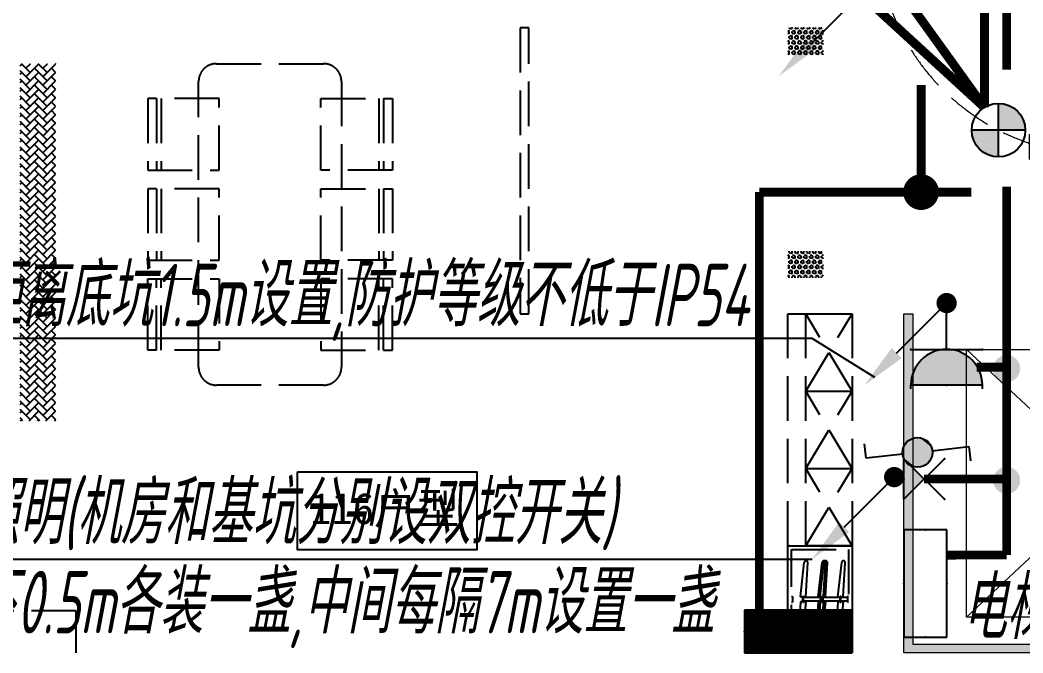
# Model space of a CAD drawing. Extents: x 3774419 to 4775970, y -926964 to 2266.
# Drawn here: x 4460272 to 4465888, y -763823 to -760279 of the extents above; entities that cross this region are included whole.
import ezdxf
from ezdxf.enums import TextEntityAlignment as Align

# ---------------------------------------------------------------- set-up
doc = ezdxf.new("R2010")
doc.units = 0
doc.header["$LTSCALE"] = 1000
doc.header["$MEASUREMENT"] = 0
doc.linetypes.add('A户型$0$DASH', pattern=[0.35, 0.25, -0.1])
doc.linetypes.add('DASH', pattern=[0.35, 0.25, -0.1])
doc.layers.get('0').update_dxf_attribs({"linetype": 'CONTINUOUS'})
for name, color, linetype in [('!!电气', 1, 'CONTINUOUS'), ('5fur', 175, 'CONTINUOUS'), ('A-标注', 1, 'CONTINUOUS'), ('DIM-照明', 7, 'CONTINUOUS'), ('E-天花灯具', 92, 'CONTINUOUS'), ('EQUIP-插座', 3, 'CONTINUOUS'), ('EQUIP-照明', 3, 'CONTINUOUS'), ('EQUIP-箱柜', 3, 'CONTINUOUS'), ('LWIRE', 4, 'CONTINUOUS'), ('TEL_TEXT', 7, 'CONTINUOUS'), ('WIRE-动力', 7, 'CONTINUOUS'), ('WIRE-照明', 2, 'CONTINUOUS'), ('保温', 6, 'CONTINUOUS')]:
    doc.layers.add(name, color=color, linetype=linetype)
for name, color, linetype, lineweight in [('3.5方案汇报，与郭总、侯月琴确定户型_t8$0$STAIR', 2, 'CONTINUOUS', 18), ('STAIR', 252, 'CONTINUOUS', 20), ('填充', 251, 'CONTINUOUS', 5)]:
    doc.layers.add(name, color=color, linetype=linetype, lineweight=lineweight)
doc.styles.add('_TCH_LABEL', font='COMPLEX', dxfattribs={"bigfont": 'GBCBIG'})
doc.styles.add('_TEL_DIM', font='SIMPLEX', dxfattribs={"width": 0.8, "height": 3.5, "bigfont": 'HZTXT'})
doc.styles.add('HZTXT', font='gbeitc.shx', dxfattribs={"width": 0.8, "height": 400, "bigfont": 'hztxt.shx'})
doc.styles.get("Standard").update_dxf_attribs({"font": 'gbenor.shx', "bigfont": 'gbcbig.shx'})
doc.styles.add('黑体', font='simhei.ttf')
pattern_1 = [(90, (0, 0), (-16.49778, 1e-15), [9.525, -19.05]), (210, (0, 0), (8.24889, -14.2874966), [9.525, -19.05]), (150, (6e-16, 9.525), (-8.24889, -14.2874966), [9.525, -19.05])]

# ---------------------------------------------------------------- blocks, each defined once
blk = doc.blocks.new('GDFGDGRD')
at = {"layer": '保温', "linetype": 'Continuous', "ltscale": 10}
h = blk.add_hatch(dxfattribs=at)
h.set_pattern_fill('HEX', color=251, scale=10, angle=90, style=0)
h.set_pattern_definition(pattern_1)
h.paths.add_polyline_path([(431316.6, 372073.7), (431516.6, 372073.7), (431516.7, 372223.7), (431316.7, 372223.7)])
at = {"layer": '保温', "linetype": 'ByBlock', "ltscale": 10}
h = blk.add_hatch(dxfattribs=at)
h.set_pattern_fill('AR-HBONE', color=251, scale=55)
h.set_pattern_definition([(45, (0, 0), (0, 47.4157523), [100.584, -33.528]), (135, (23.708, 23.708), (3e-15, 47.4157523), [100.584, -33.528])])
h.paths.add_polyline_path([(427216.6, 370023.7), (427216.6, 372023.7), (427016.6, 372023.7), (427016.6, 370023.7)])
at = {"layer": '保温', "linetype": 'Continuous', "ltscale": 10}
h = blk.add_hatch(dxfattribs=at)
h.set_pattern_fill('HEX', color=251, scale=10, angle=90, style=0)
h.set_pattern_definition(pattern_1)
h.paths.add_polyline_path([(431316.6, 370823.7), (431516.6, 370823.7), (431516.7, 370973.7), (431316.7, 370973.7)])
blk = doc.blocks.new('FGDGDGRDGRRD')
at = {"color": 252}
for p, q in [((430034.8, 366458.3), (430034.8, 367058.3)), ((430034.8, 367058.3), (430394.6, 367058.3)), ((430034.8, 366458.3), (430034.8, 367058.3)), ((430034.8, 367058.3), (430394.6, 367058.3)), ((430394.6, 367058.3), (430394.6, 366458.3)), ((430394.6, 367058.3), (430394.6, 367058.3)), ((430394.6, 367058.3), (430394.6, 366458.3)), ((430394.6, 367058.3), (430394.6, 367058.3)), ((430394.6, 366458.3), (430034.8, 366458.3)), ((430394.6, 366458.3), (430034.8, 366458.3))]:
    blk.add_line(p, q, dxfattribs=at)
at = {"layer": '5fur', "color": 252, "linetype": 'A户型$0$DASH'}
for p, q in [((428585, 369958.6), (428534.8, 369958.6)), ((428534.8, 369958.6), (428534.8, 368358.3)), ((428585, 369958.6), (428534.8, 369958.6)), ((428534.8, 369958.6), (428534.8, 368358.3)), ((428585, 368358.3), (428585, 369958.6)), ((428585, 368358.3), (428585, 369958.6)), ((426834.8, 369758.3), (427434.8, 369758.3)), ((426834.8, 369758.3), (427434.8, 369758.3)), ((426734.8, 368058.3), (426734.8, 369658.3)), ((426734.8, 368058.3), (426734.8, 369658.3)), ((427534.8, 369658.3), (427534.8, 368058.3)), ((427534.8, 369658.3), (427534.8, 368058.3)), ((426849.6, 369562.7), (426449.6, 369562.7)), ((426449.6, 369562.7), (426449.6, 369162.7)), ((426849.6, 369562.7), (426449.6, 369562.7)), ((426449.6, 369562.7), (426449.6, 369162.7)), ((426499.6, 369562.7), (426499.6, 369162.7)), ((426499.6, 369562.7), (426499.6, 369162.7)), ((426524.6, 369562.7), (426524.6, 369162.7)), ((426524.6, 369562.7), (426524.6, 369162.7)), ((426849.6, 369162.7), (426849.6, 369562.7)), ((426849.6, 369162.7), (426849.6, 369562.7)), ((427420, 369162.7), (427420, 369562.7)), ((427420, 369562.7), (427820, 369562.7)), ((427420, 369162.7), (427420, 369562.7)), ((427420, 369562.7), (427820, 369562.7)), ((427745, 369562.7), (427745, 369162.7)), ((427745, 369562.7), (427745, 369162.7)), ((427770, 369562.7), (427770, 369162.7)), ((427770, 369562.7), (427770, 369162.7)), ((427820, 369562.7), (427820, 369162.7)), ((427820, 369562.7), (427820, 369162.7)), ((426449.6, 369162.7), (426849.6, 369162.7)), ((426449.6, 369162.7), (426849.6, 369162.7)), ((427820, 369162.7), (427420, 369162.7)), ((427820, 369162.7), (427420, 369162.7)), ((426849.6, 369058.3), (426449.6, 369058.3)), ((426449.6, 369058.3), (426449.6, 368658.3)), ((426849.6, 369058.3), (426449.6, 369058.3)), ((426449.6, 369058.3), (426449.6, 368658.3)), ((426499.6, 369058.3), (426499.6, 368658.3)), ((426499.6, 369058.3), (426499.6, 368658.3)), ((426524.6, 369058.3), (426524.6, 368658.3)), ((426524.6, 369058.3), (426524.6, 368658.3)), ((426849.6, 368658.3), (426849.6, 369058.3)), ((426849.6, 368658.3), (426849.6, 369058.3)), ((427420, 368658.3), (427420, 369058.3)), ((427420, 369058.3), (427820, 369058.3)), ((427420, 368658.3), (427420, 369058.3)), ((427420, 369058.3), (427820, 369058.3)), ((427745, 369058.3), (427745, 368658.3)), ((427745, 369058.3), (427745, 368658.3)), ((427770, 369058.3), (427770, 368658.3)), ((427770, 369058.3), (427770, 368658.3)), ((427820, 369058.3), (427820, 368658.3)), ((427820, 369058.3), (427820, 368658.3)), ((426449.6, 368658.3), (426849.6, 368658.3)), ((426449.6, 368658.3), (426849.6, 368658.3)), ((427820, 368658.3), (427420, 368658.3)), ((427820, 368658.3), (427420, 368658.3)), ((426449.6, 368153.8), (426449.6, 368553.8)), ((426449.6, 368553.8), (426849.6, 368553.8)), ((426449.6, 368153.8), (426449.6, 368553.8)), ((426449.6, 368553.8), (426849.6, 368553.8)), ((426499.6, 368153.8), (426499.6, 368553.8)), ((426499.6, 368153.8), (426499.6, 368553.8)), ((426524.6, 368153.8), (426524.6, 368553.8)), ((426524.6, 368153.8), (426524.6, 368553.8)), ((426849.6, 368553.8), (426849.6, 368153.8)), ((426849.6, 368553.8), (426849.6, 368153.8)), ((427420, 368553.8), (427420, 368153.8)), ((427820, 368553.8), (427420, 368553.8)), ((427420, 368553.8), (427420, 368153.8)), ((427820, 368553.8), (427420, 368553.8)), ((427745, 368153.8), (427745, 368553.8)), ((427745, 368153.8), (427745, 368553.8)), ((427770, 368153.8), (427770, 368553.8)), ((427770, 368153.8), (427770, 368553.8)), ((427820, 368153.8), (427820, 368553.8)), ((427820, 368153.8), (427820, 368553.8)), ((428534.8, 368358.3), (428585, 368358.3)), ((428534.8, 368358.3), (428585, 368358.3)), ((430034.8, 368358.3), (430394.6, 368358.3)), ((430034.8, 367058.3), (430034.8, 368358.3)), ((430034.8, 368358.3), (430394.6, 368358.3)), ((430034.8, 367058.3), (430034.8, 368358.3)), ((430134.8, 368358.3), (430394.6, 368358.3)), ((430134.8, 367058.3), (430134.8, 368358.3)), ((430134.8, 367925), (430394.6, 368358.3)), ((430394.6, 367925), (430134.8, 368358.3)), ((430134.8, 368358.3), (430394.6, 368358.3)), ((430134.8, 367058.3), (430134.8, 368358.3)), ((430134.8, 367925), (430394.6, 368358.3)), ((430394.6, 367925), (430134.8, 368358.3)), ((430394.6, 368358.3), (430394.6, 367058.3)), ((430394.6, 368358.3), (430394.6, 367058.3)), ((430394.6, 368358.3), (430394.6, 367058.3)), ((430394.6, 368358.3), (430394.6, 367058.3)), ((426849.6, 368153.8), (426449.6, 368153.8)), ((426849.6, 368153.8), (426449.6, 368153.8)), ((427420, 368153.8), (427820, 368153.8)), ((427420, 368153.8), (427820, 368153.8)), ((427434.8, 367958.3), (426834.8, 367958.3)), ((427434.8, 367958.3), (426834.8, 367958.3)), ((430134.8, 367925), (430394.6, 367925)), ((430394.6, 367491.7), (430134.8, 367925)), ((430134.8, 367491.7), (430394.6, 367925)), ((430134.8, 367925), (430394.6, 367925)), ((430394.6, 367491.7), (430134.8, 367925)), ((430134.8, 367491.7), (430394.6, 367925)), ((430134.8, 367491.7), (430394.6, 367491.7)), ((430134.8, 367058.3), (430394.6, 367491.7)), ((430394.6, 367058.3), (430134.8, 367491.7)), ((430134.8, 367491.7), (430394.6, 367491.7)), ((430134.8, 367058.3), (430394.6, 367491.7)), ((430394.6, 367058.3), (430134.8, 367491.7)), ((430394.6, 367058.3), (430034.8, 367058.3)), ((430394.6, 367058.3), (430034.8, 367058.3)), ((430034.8, 366458.3), (430034.8, 367058.3)), ((430034.8, 367058.3), (430394.6, 367058.3)), ((430034.8, 366458.3), (430034.8, 367058.3)), ((430034.8, 367058.3), (430394.6, 367058.3)), ((430054.8, 366478.3), (430054.8, 367038.3)), ((430054.8, 367038.3), (430374.6, 367038.3)), ((430054.8, 366478.3), (430054.8, 367038.3)), ((430054.8, 367038.3), (430374.6, 367038.3)), ((430394.6, 367058.3), (430134.8, 367058.3)), ((430394.6, 367058.3), (430134.8, 367058.3)), ((430374.6, 367038.3), (430374.6, 366478.3)), ((430374.6, 367038.3), (430374.6, 366478.3)), ((430394.6, 367058.3), (430394.6, 366458.3)), ((430394.6, 367058.3), (430394.6, 366458.3)), ((430105.1, 366772.6), (430126.4, 366965.3)), ((430105.1, 366772.6), (430126.4, 366965.3)), ((430135.1, 366772.6), (430146.4, 366963.8)), ((430135.1, 366772.6), (430146.4, 366963.8)), ((430205.1, 366772.6), (430226.4, 366965.3)), ((430205.1, 366772.6), (430226.4, 366965.3)), ((430214.9, 366772.6), (430236.2, 366965.3)), ((430214.9, 366772.6), (430236.2, 366965.3)), ((430235.1, 366772.6), (430246.4, 366963.8)), ((430235.1, 366772.6), (430246.4, 366963.8)), ((430244.9, 366772.6), (430256.2, 366963.8)), ((430244.9, 366772.6), (430256.2, 366963.8)), ((430314.9, 366772.6), (430336.2, 366965.3)), ((430314.9, 366772.6), (430336.2, 366965.3)), ((430344.9, 366772.6), (430356.2, 366963.8)), ((430344.9, 366772.6), (430356.2, 366963.8)), ((430054.8, 366773.6), (430059.8, 366773.6)), ((430054.8, 366773.6), (430059.8, 366773.6)), ((430059.8, 366773.6), (430059.8, 366743.1)), ((430059.8, 366773.6), (430059.8, 366743.1)), ((430369.6, 366768.6), (430059.8, 366768.6)), ((430369.6, 366768.6), (430059.8, 366768.6)), ((430369.6, 366748.1), (430059.8, 366748.1)), ((430369.6, 366748.1), (430059.8, 366748.1)), ((430105.1, 366772.6), (430118.1, 366772.6)), ((430105.1, 366772.6), (430118.1, 366772.6)), ((430118.1, 366775.6), (430122.1, 366775.6)), ((430118.1, 366741), (430118.1, 366775.6)), ((430118.1, 366775.6), (430122.1, 366775.6)), ((430118.1, 366741), (430118.1, 366775.6)), ((430122.1, 366741), (430122.1, 366775.6)), ((430122.1, 366741), (430122.1, 366775.6)), ((430122.1, 366772.6), (430135.1, 366772.6)), ((430122.1, 366772.6), (430135.1, 366772.6)), ((430205.1, 366772.6), (430218.1, 366772.6)), ((430205.1, 366772.6), (430218.1, 366772.6)), ((430214.9, 366772.6), (430227.9, 366772.6)), ((430214.9, 366772.6), (430227.9, 366772.6)), ((430218.1, 366775.6), (430222.1, 366775.6)), ((430218.1, 366741), (430218.1, 366775.6)), ((430218.1, 366775.6), (430222.1, 366775.6)), ((430218.1, 366741), (430218.1, 366775.6)), ((430222.1, 366741), (430222.1, 366775.6)), ((430222.1, 366741), (430222.1, 366775.6)), ((430222.1, 366772.6), (430235.1, 366772.6)), ((430222.1, 366772.6), (430235.1, 366772.6)), ((430227.9, 366775.6), (430231.9, 366775.6)), ((430227.9, 366741), (430227.9, 366775.6)), ((430227.9, 366775.6), (430231.9, 366775.6)), ((430227.9, 366741), (430227.9, 366775.6)), ((430231.9, 366741), (430231.9, 366775.6)), ((430231.9, 366741), (430231.9, 366775.6)), ((430231.9, 366772.6), (430244.9, 366772.6)), ((430231.9, 366772.6), (430244.9, 366772.6)), ((430314.9, 366772.6), (430327.9, 366772.6)), ((430314.9, 366772.6), (430327.9, 366772.6)), ((430327.9, 366775.6), (430331.9, 366775.6)), ((430327.9, 366741), (430327.9, 366775.6)), ((430327.9, 366775.6), (430331.9, 366775.6)), ((430327.9, 366741), (430327.9, 366775.6)), ((430331.9, 366741), (430331.9, 366775.6)), ((430331.9, 366741), (430331.9, 366775.6)), ((430331.9, 366772.6), (430344.9, 366772.6)), ((430331.9, 366772.6), (430344.9, 366772.6)), ((430374.6, 366773.6), (430369.6, 366773.6)), ((430374.6, 366773.6), (430369.6, 366773.6)), ((430369.6, 366773.6), (430369.6, 366743.1)), ((430369.6, 366773.6), (430369.6, 366743.1)), ((426049.7, 366694.8), (424752.7, 366694.8)), ((426049.7, 366458.3), (426049.7, 366694.8)), ((430054.8, 366743.1), (430059.8, 366743.1)), ((430054.8, 366743.1), (430059.8, 366743.1)), ((430105.1, 366744), (430093.9, 366552.9)), ((430105.1, 366744), (430093.9, 366552.9)), ((430118.1, 366744), (430105.1, 366744)), ((430118.1, 366744), (430105.1, 366744)), ((430135.1, 366744), (430113.8, 366551.4)), ((430135.1, 366744), (430113.9, 366551.4)), ((430122.1, 366741), (430118.1, 366741)), ((430122.1, 366741), (430118.1, 366741)), ((430135.1, 366744), (430122.1, 366744)), ((430135.1, 366744), (430122.1, 366744)), ((430205.1, 366744), (430193.9, 366552.9)), ((430205.1, 366744), (430193.9, 366552.9)), ((430214.9, 366744), (430203.7, 366552.9)), ((430214.9, 366744), (430203.7, 366552.9)), ((430218.1, 366744), (430205.1, 366744)), ((430218.1, 366744), (430205.1, 366744)), ((430235.1, 366744), (430213.8, 366551.4)), ((430235.1, 366744), (430213.9, 366551.4)), ((430227.9, 366744), (430214.9, 366744)), ((430227.9, 366744), (430214.9, 366744)), ((430222.1, 366741), (430218.1, 366741)), ((430222.1, 366741), (430218.1, 366741)), ((430235.1, 366744), (430222.1, 366744)), ((430235.1, 366744), (430222.1, 366744)), ((430244.9, 366744), (430223.6, 366551.4)), ((430244.9, 366744), (430223.7, 366551.4)), ((430231.9, 366741), (430227.9, 366741)), ((430231.9, 366741), (430227.9, 366741)), ((430244.9, 366744), (430231.9, 366744)), ((430244.9, 366744), (430231.9, 366744)), ((430314.9, 366744), (430303.7, 366552.9)), ((430314.9, 366744), (430303.7, 366552.9)), ((430327.9, 366744), (430314.9, 366744)), ((430327.9, 366744), (430314.9, 366744)), ((430344.9, 366744), (430323.6, 366551.4)), ((430344.9, 366744), (430323.7, 366551.4)), ((430331.9, 366741), (430327.9, 366741)), ((430331.9, 366741), (430327.9, 366741)), ((430344.9, 366744), (430331.9, 366744)), ((430344.9, 366744), (430331.9, 366744)), ((430374.6, 366743.1), (430369.6, 366743.1)), ((430374.6, 366743.1), (430369.6, 366743.1)), ((430374.6, 366478.3), (430054.8, 366478.3)), ((430374.6, 366478.3), (430054.8, 366478.3)), ((430394.6, 366458.3), (430034.8, 366458.3)), ((430394.6, 366458.3), (430034.8, 366458.3))]:
    blk.add_line(p, q, dxfattribs=at)
for centre, radius, start, end in [((426834.8, 369658.3), 100, 90, 180), ((426834.8, 369658.3), 100, 90, 180), ((427434.8, 369658.3), 100, 0, 90), ((427434.8, 369658.3), 100, 0, 90), ((426834.8, 368058.3), 100, 180, 270), ((426834.8, 368058.3), 100, 180, 270), ((427434.8, 368058.3), 100, 270, 0), ((427434.8, 368058.3), 100, 270, 0), ((430136.4, 366964.3), 10, 356.9606, 174.2894), ((430136.4, 366964.3), 10, 356.9606, 174.2894), ((430236.4, 366964.3), 10, 356.9606, 174.2894), ((430236.4, 366964.3), 10, 356.9606, 174.2894), ((430246.2, 366964.3), 10, 356.9606, 174.2894), ((430246.2, 366964.3), 10, 356.9606, 174.2894), ((430346.2, 366964.3), 10, 356.9606, 174.2894), ((430346.2, 366964.3), 10, 356.9606, 174.2894), ((430103.9, 366552.3), 10, 176.9606, 354.2894), ((430103.9, 366552.3), 10, 176.9606, 354.2894), ((430203.9, 366552.3), 10, 176.9606, 354.2894), ((430203.9, 366552.3), 10, 176.9606, 354.2894), ((430213.7, 366552.3), 10, 176.9606, 354.2894), ((430213.7, 366552.3), 10, 176.9606, 354.2894), ((430313.7, 366552.3), 10, 176.9606, 354.2894), ((430313.7, 366552.3), 10, 176.9606, 354.2894)]:
    blk.add_arc(centre, radius, start, end, dxfattribs=at)
blk = doc.blocks.new('A$C1C403CBE')
at = {"layer": '填充'}
h = blk.add_hatch(dxfattribs=at)
h.set_pattern_fill('隔热材料02', color=252, scale=100, style=0)
h.set_pattern_definition([(0, (-1161708.397, -603838.627), (0, 50), []), (0, (-1161708.397, -603821.96), (0, 50), []), (270, (-1161664.656, -603813.33), (50, -9e-15), [5.01775, -44.98225]), (270, (-1161702.115, -603813.33), (50, -9e-15), [5.01775, -44.98225]), (90, (-1161676.603, -603847.26), (-50, 3e-15), [5.01775, -44.98225]), (90, (-1161690.17, -603847.26), (-50, 3e-15), [5.01775, -44.98225]), (180, (-1161658.373, -603855.294), (-6e-15, -50), [50.02425, 0.02425]), (135, (-1161672.33, -603852.785), (3e-15, 49.99987405), [4.268, -66.44275]), (116.56505, (-1161625.348, -603849.767), (0.00011283, 49.99993342), [2.805, -108.9985]), (116.56505, (-1161675.348, -603849.767), (0.00011283, 49.99993342), [2.805, -108.9985]), (153.43495, (-1161617.313, -603855.294), (-0.0001128, 49.9999334), [5.61, -106.1935]), (153.43495, (-1161667.313, -603855.294), (-0.0001128, 49.9999334), [5.61, -106.1935]), (63.43495, (-1161626.603, -603842.24), (-0.00011283, 49.99993342), [26.714, -85.0895]), (63.43495, (-1161676.603, -603842.24), (-0.00011283, 49.99993342), [26.714, -85.0895]), (116.56505, (-1161614.656, -603813.33), (0.00011283, 49.99993342), [2.805, -108.9985]), (116.56505, (-1161664.656, -603813.33), (0.00011283, 49.99993342), [2.805, -108.9985]), (135, (-1161665.91, -603810.82), (3e-15, 49.99987405), [4.268, -66.44275]), (153.43495, (-1161618.93, -603807.803), (-0.0001128, 49.9999334), [5.61, -106.1935]), (153.43495, (-1161668.93, -603807.803), (-0.0001128, 49.9999334), [5.61, -106.1935]), (45, (-1161700.86, -603810.82), (0, 49.99987405), [4.268, -66.44275]), (63.43495, (-1161652.115, -603813.33), (-0.00011283, 49.99993342), [2.805, -108.9985]), (63.43495, (-1161702.115, -603813.33), (-0.00011283, 49.99993342), [2.805, -108.9985]), (26.56505, (-1161647.842, -603807.803), (0.0001128, 49.9999334), [5.61, -106.1935]), (26.56505, (-1161697.842, -603807.803), (0.0001128, 49.9999334), [5.61, -106.1935]), (116.56505, (-1161640.168, -603842.24), (0.00011283, 49.99993342), [26.714, -85.0895]), (116.56505, (-1161690.168, -603842.24), (0.00011283, 49.99993342), [26.714, -85.0895]), (45, (-1161694.44, -603852.785), (0, 49.99987405), [4.268, -66.44275]), (63.43495, (-1161641.422, -603849.767), (-0.00011283, 49.99993342), [2.805, -108.9985]), (63.43495, (-1161691.422, -603849.767), (-0.00011283, 49.99993342), [2.805, -108.9985]), (26.56505, (-1161649.46, -603855.294), (0.0001128, 49.9999334), [5.61, -106.1935]), (26.56505, (-1161699.46, -603855.294), (0.0001128, 49.9999334), [5.61, -106.1935])])
h.paths.add_polyline_path([(13600, 6800), (13650, 6800), (13650, 4900), (11350, 4900), (11350, 6800), (11400, 6800), (11400, 4950), (13600, 4950)])
at = {"color": 252}
blk.add_lwpolyline([(7952.9, 5913.6), (8958.9, 5913.6), (8958.9, 5477.6), (7952.9, 5477.6)], close=True, dxfattribs=at)
at = {"layer": '3.5方案汇报，与郭总、侯月琴确定户型_t8$0$STAIR', "color": 252}
for p, q in [((13300, 6600), (11700, 5100)), ((11700, 6600), (13300, 5100))]:
    blk.add_line(p, q, dxfattribs=at)
blk.add_lwpolyline([(11700, 5100), (11700, 6600), (13300, 6600), (13300, 5100)], close=True, dxfattribs=at)
at = {"layer": 'STAIR', "color": 252, "linetype": 'DASH'}
blk.add_lwpolyline([(11200, 8940, 0.414214), (12450, 7690), (12550, 7690, 0.414214), (13800, 8940)], format="xyb", dxfattribs=at)
at = {"layer": '填充', "color": 252}
blk.add_lwpolyline([(13600, 6800), (13650, 6800), (13650, 4900), (11350, 4900), (11350, 6800), (11400, 6800), (11400, 4950), (13600, 4950)], close=True, dxfattribs=at)
at = {"color": 252}
blk.add_blockref('GDFGDGRD', (-420616.6, -363823.7), dxfattribs=at)
blk.add_blockref('FGDGDGRDGRRD', (-419334.8, -361558.3))
at = {"color": 252, "style": '黑体'}
blk.add_text('116户型', height=175, dxfattribs=at).set_placement((8025, 5621.5))
blk = doc.blocks.new('*X8')
at = {"color": 0}
for p, q in [((-250, 32.8), (-82.8, 200)), ((-250, 68.2), (-118.2, 200)), ((-250, 103.6), (-153.6, 200)), ((-250, 138.9), (-188.9, 200)), ((-250, 174.3), (-224.3, 200)), ((-247.5, 0), (-47.5, 200)), ((-212.1, 0), (-12.1, 200)), ((-176.8, 0), (23.2, 200)), ((-141.4, 0), (58.6, 200)), ((-106.1, 0), (93.9, 200)), ((-70.7, 0), (129.3, 200)), ((-35.4, 0), (164.6, 200)), ((0, 0), (200, 200)), ((35.4, 0), (235.4, 200)), ((70.7, 0), (250, 179.3)), ((106.1, 0), (250, 143.9)), ((141.4, 0), (250, 108.6)), ((176.8, 0), (250, 73.2)), ((212.1, 0), (250, 37.9)), ((247.5, 0), (250, 2.5))]:
    blk.add_line(p, q, dxfattribs=at)
blk = doc.blocks.new('$equip$00001421')
for p, q in [((0.75, 0.6), (-0.75, 0.6)), ((-0.75, 0.6), (-0.75, 0)), ((0.75, 0), (0.75, 0.6)), ((-0.75, 0), (0.75, 0))]:
    blk.add_line(p, q)
at = {"const_width": 0.6}
blk.add_lwpolyline([(-0.75, 0.3), (0.75, 0.3)], dxfattribs=at)
for p in [(0, 0.6), (-0.75, 0.3), (0.75, 0.3), (0, 0)]:
    blk.add_point(p)
at = {"xscale": 0.00300000000061118, "yscale": 0.00300000000061118, "zscale": 0.00300000000061118}
blk.add_blockref('*X8', (0, 0), dxfattribs=at)
at = {"style": '_TCH_LABEL', "flags": 9}
blk.add_attdef('A', (0, 0), '', height=0.00002, dxfattribs=at)
blk = doc.blocks.new('$equip$00001413')
for p, q in [((0.75, 0.6), (-0.75, 0.6)), ((-0.75, 0.6), (-0.75, 0)), ((0.75, 0), (0.75, 0.6)), ((-0.75, 0), (0.75, 0))]:
    blk.add_line(p, q)
for p in [(0, 0.6), (-0.75, 0.3), (0.75, 0.3), (0, 0)]:
    blk.add_point(p)
at = {"style": '_TCH_LABEL', "flags": 9}
blk.add_attdef('A', (0, 0), '', height=0.00002, dxfattribs=at)
blk = doc.blocks.new('$equip$00001154')
for p, q in [((0, 0.283), (0, -0.283)), ((0, 0.283), (0.566, -0.283)), ((0.566, 0.283), (0, -0.283))]:
    blk.add_line(p, q)
for p in [(0.566, 0.283), (0, 0.004), (0.283, 0), (0.566, -0.283)]:
    blk.add_point(p)
blk.add_solid([(0, -0.283), (0.283, 0), (0, 0.283)])
at = {"layer": 'TEL_TEXT', "style": '_TEL_DIM', "flags": 1}
blk.add_attdef('A', text='', height=0.00002, dxfattribs=at).set_placement((0, 0), align=Align.MIDDLE_CENTER)
blk = doc.blocks.new('$equip$00001208')
for p, q in [((0.147, 0.356), (0.512, 0.72)), ((0.512, 0.72), (0.653, 0.579)), ((-0.147, 0.061), (-0.512, -0.304)), ((-0.512, -0.304), (-0.653, -0.162))]:
    blk.add_line(p, q)
blk.add_circle((0, 0.208), 0.208)
for points in [[(-0.18, 0.312), (0.18, 0.312), (-0.208, 0.208), (0.208, 0.208)], [(-0.104, 0.389), (0.104, 0.389), (-0.18, 0.312), (0.18, 0.312)], [(0, 0.417), (0, 0.417), (-0.104, 0.389), (0.104, 0.389)], [(-0.18, 0.104), (0.18, 0.104), (-0.208, 0.208), (0.208, 0.208)], [(-0.104, 0.028), (0.104, 0.028), (-0.18, 0.104), (0.18, 0.104)], [(0, 0), (0, 0), (-0.104, 0.028), (0.104, 0.028)]]:
    blk.add_solid(points)
at = {"layer": 'EQUIP-照明'}
for p in [(0, 0.417), (-0.208, 0.208), (0.208, 0.208), (0, 0)]:
    blk.add_point(p, dxfattribs=at)
at = {"layer": 'EQUIP-照明', "flags": 9}
blk.add_attdef('A', (0, 0), '', height=0.00002, dxfattribs=at)
blk = doc.blocks.new('$TelecSys$00000080')
for p, q in [((-0.7, -0.7), (0, 0)), ((0.104, 0.104), (0.104, 0.104)), ((-0.104, -0.104), (-0.104, -0.104))]:
    blk.add_line(p, q)
at = {"const_width": 0.142}
blk.add_lwpolyline([(0.071, 0, 1), (-0.071, 0, 1)], format="xyb", close=True, dxfattribs=at)
blk.add_solid([(-0.63, -0.77), (-0.77, -0.63), (-1.15, -1.15)])
at = {"width": 0.8, "flags": 9}
blk.add_attdef('A', (0, 0), '', height=0.00002, rotation=180, dxfattribs=at)
blk = doc.blocks.new('$equip$00001237')
for p, q in [((-0.5, 1.05), (-0.5, 1)), ((-0.5, 1), (0.5, 1)), ((0.5, 1.05), (0.5, 1)), ((0.5, 0.5), (-0.5, 0.5)), ((0, 0.5), (0, 0))]:
    blk.add_line(p, q)
blk.add_arc((0, 1), 0.5, 180, 0)
for p in [(0, 1), (-0.5, 0.5), (0.5, 0.5), (0, 0)]:
    blk.add_point(p)
for points in [[(0.433, 0.75), (-0.433, 0.75), (0.5, 1), (-0.5, 1)], [(0.25, 0.567), (-0.25, 0.567), (0.433, 0.75), (-0.433, 0.75)], [(0, 0.5), (0, 0.5), (0.25, 0.567), (-0.25, 0.567)]]:
    blk.add_solid(points)
at = {"flags": 9}
blk.add_attdef('A', (0, 0), '', height=0.00002, dxfattribs=at)
blk = doc.blocks.new('DFADS')
at = {"layer": 'A-标注'}
h = blk.add_hatch(color=251, dxfattribs=at)
h.paths.add_polyline_path([(3405.603, 358.327), (3406.803, 358.327, 0.414214), (3405.603, 359.527)])
h.paths.add_polyline_path([(3404.403, 358.327, 0.414214), (3405.603, 357.127), (3405.603, 358.327)])
at = {"layer": 'A-标注', "color": 92}
for p, q in [((3405.603, 357.127), (3405.603, 359.527)), ((3406.803, 358.327), (3404.403, 358.327))]:
    blk.add_line(p, q, dxfattribs=at)
blk.add_circle((3405.603, 358.327), 1.2, dxfattribs=at)
at = {"layer": 'A-标注', "color": 3, "style": '黑体'}
blk.add_text('L1', height=1.152, dxfattribs=at).set_placement((3406.799, 357.002))

msp = doc.modelspace()

# ---------------------------------------------------------------- hatches: boundary and pattern name
at = {"layer": '!!电气'}
h = msp.add_hatch(color=0, dxfattribs=at)
edge = h.paths.add_edge_path()
edge.add_arc((4465797.4, -762230.3), 75.5, -89.9655, 270.0345)
h = msp.add_hatch(color=0, dxfattribs=at)
edge = h.paths.add_edge_path()
edge.add_arc((4465797.4, -762856.4), 75.5, -89.9655, 270.0345)

# ---------------------------------------------------------------- linework, layer by layer
for p, q in [((4464707.4, -762062.3), (4458818.5, -762062.3)), ((4465058.9, -762281.2), (4464707.4, -762062.3)), ((4459047.8, -763298), (4464707.4, -763298))]:
    msp.add_line(p, q, dxfattribs=at)
at = {"layer": 'DIM-照明', "const_width": 100}
msp.add_lwpolyline([(4465368, -761242.1, -1), (4465268, -761242.1, -1)], format="xyb", close=True, dxfattribs=at)
at = {"layer": 'WIRE-动力', "color": 6, "const_width": 50}
for points in [[(4464770.2, -757243.2), (4465797.4, -757243.2), (4465797.4, -760557.1)], [(4465318, -760642.6), (4465318, -761242.1)], [(4464412.1, -761242), (4464412.1, -763582.9)], [(4464412.1, -761242), (4465598.9, -761242)], [(4465797.4, -761210.7), (4465797.4, -763274.4)], [(4465629.6, -762222.7), (4465797.4, -762222.7)], [(4465335.2, -762848.9), (4465797.4, -762848.9)], [(4465461.9, -763274.6), (4465797.4, -763274.4)]]:
    msp.add_lwpolyline(points, dxfattribs=at)
at = {"layer": 'WIRE-照明', "const_width": 50}
for points in [[(4465672.5, -760767.7), (4465672.5, -757351.7), (4464776.8, -757351.7)], [(4464980.6, -760133.2), (4465672.5, -760767.7)]]:
    msp.add_lwpolyline(points, dxfattribs=at)
at = {"layer": 'WIRE-照明', "color": 2, "linetype": 'Continuous', "const_width": 50}
msp.add_lwpolyline([(4465212.8, -760128.7), (4465672.5, -760767.7)], dxfattribs=at)

# ---------------------------------------------------------------- block references
at = {"layer": '!!电气'}
msp.add_blockref('A$C1C403CBE', (4453872, -768722.9), dxfattribs=at)
at = {"layer": 'E-天花灯具', "xscale": 125.0002399057885, "yscale": 125.0002399057885, "zscale": 125.0002399057885}
msp.add_blockref('DFADS', (4040050.4, -805686), dxfattribs=at)
at = {"layer": 'EQUIP-插座', "color": 2, "xscale": 400, "yscale": 400, "zscale": 400, "rotation": 180}
msp.add_blockref('$equip$00001237', (4465461, -761922.9), dxfattribs=at)
at = {"layer": 'EQUIP-照明'}
for name, p, xscale, yscale, zscale, rotation in [('$equip$00001208', (4465349.8, -762634.7), 399.9999999999999, 399.9999999999999, 399.9999999999999, 141.3920318364744), ('$equip$00001154', (4465222.1, -762848.9), -399.9999999999999, 400.0000000000001, 400, 180.0344781646271)]:
    msp.add_blockref(name, p, dxfattribs=dict(at, xscale=xscale, yscale=yscale, zscale=zscale, rotation=rotation))
at = {"layer": 'EQUIP-箱柜', "xscale": 399.9999999999999, "yscale": 399.9999999999999, "zscale": 399.9999999999999, "rotation": 270.0344781656055}
msp.add_blockref('$equip$00001413', (4465222, -763434), dxfattribs=at)
at = {"layer": 'EQUIP-箱柜', "color": 2, "xscale": 400, "yscale": 400, "zscale": 400}
msp.add_blockref('$equip$00001421', (4464629.7, -763822.9), dxfattribs=at)
at = {"layer": 'LWIRE', "color": 2, "xscale": 400, "yscale": 400, "zscale": 400}
msp.add_blockref('$TelecSys$00000080', (4464980.6, -760133.2), dxfattribs=at)
at = {"layer": 'LWIRE', "color": 1, "xscale": 400, "yscale": 400, "zscale": 400}
for p in [(4465461, -761863.5), (4465167.4, -762838)]:
    msp.add_blockref('$TelecSys$00000080', p, dxfattribs=at)

# ---------------------------------------------------------------- texts
at = {"layer": 'DIM-照明', "style": 'HZTXT', "width": 0.7}
for s, p in [('电梯井插座距离底坑1.5m设置,防护等级不低于IP54', (4458808.5, -761993.5)), ('电梯井道照明(机房和基坑分别设双控开关)', (4459039.2, -763213.1)), ('距井道上下0.5m各装一盏,中间每隔7m设置一盏', (4459026.9, -763713.5)), ('电梯控制箱', (4465546.6, -763745.2))]:
    msp.add_text(s, height=350, dxfattribs=at).set_placement(p)

doc.saveas('drawing.dxf')
